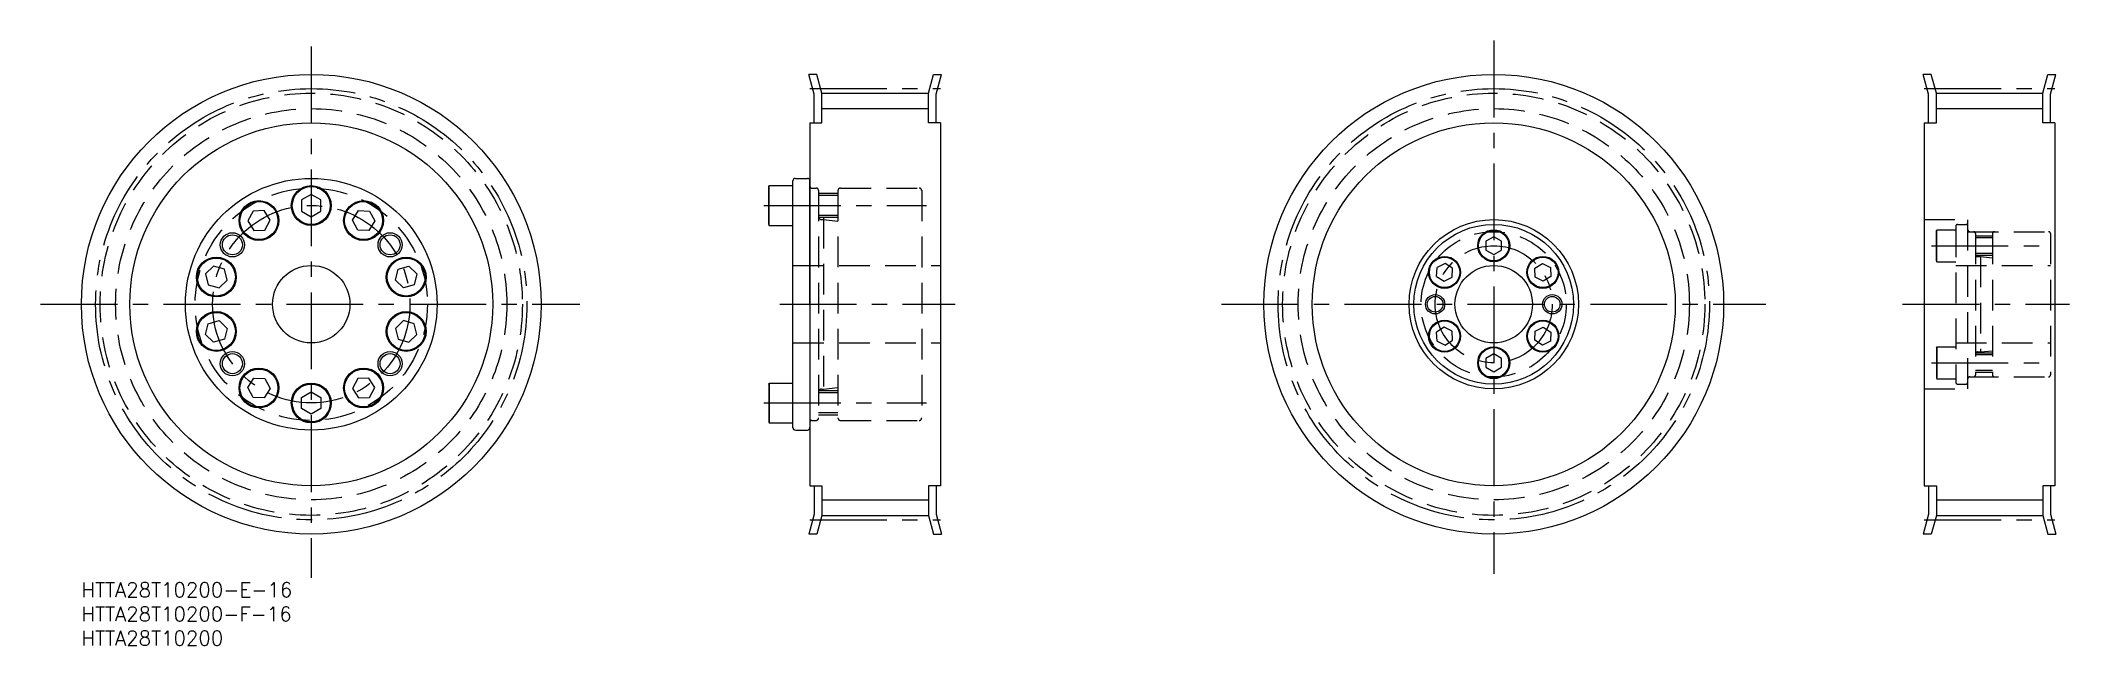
# Model space of a CAD drawing. Extents: x -8 to 411, y -13 to 112.
import ezdxf

# ---------------------------------------------------------------- set-up
doc = ezdxf.new("R2010")
doc.units = 0
doc.header["$LTSCALE"] = 0.5
doc.linetypes.add('CENTER', pattern=[50.8, 31.75, -6.35, 6.35, -6.35])
doc.linetypes.add('DASHED', pattern=[19.05, 12.7, -6.35])
for name, color, linetype in [('MSM_CENTER', 1, 'CENTER'), ('MSM_CONTINUOUS', 7, 'CONTINUOUS'), ('MSM_DASHED', 4, 'DASHED'), ('MSM_NARROW', 5, 'CONTINUOUS'), ('MSM_PART_NUMBER', 7, 'CONTINUOUS')]:
    doc.layers.add(name, color=color, linetype=linetype)
doc.styles.get("Standard").update_dxf_attribs({"font": 'txt.shx', "height": 3, "bigfont": 'bigfont.shx'})

# ---------------------------------------------------------------- blocks, each defined once
blk = doc.blocks.new('*U4')
at = {"layer": 'MSM_PART_NUMBER'}
blk.add_text('HTTA28T10200-E-16', height=3, dxfattribs=at).set_placement((0, -3))
blk = doc.blocks.new('*U5')
at = {"layer": 'MSM_PART_NUMBER'}
blk.add_text('HTTA28T10200-F-16', height=3, dxfattribs=at).set_placement((0, -8))
blk = doc.blocks.new('*U6')
at = {"layer": 'MSM_PART_NUMBER'}
blk.add_text('HTTA28T10200', height=3, dxfattribs=at).set_placement((0, -13))

msp = doc.modelspace()

# ---------------------------------------------------------------- linework, layer by layer
at = {"layer": 'MSM_CENTER'}
for p, q in [((47.5, 110.76), (47.5, 0.94)), ((291.84, 111.99), (291.84, 1.8)), ((150.53, 102.06), (177.53, 102.06)), ((380.79, 102.06), (407.79, 102.06)), ((141.03, 77.9), (174.63, 77.9)), ((382.29, 69.6), (407.89, 69.6)), ((-8.43, 57.5), (103, 57.5)), ((144.3, 57.5), (180.53, 57.5)), ((235.6, 57.5), (348.07, 57.5)), ((376.33, 57.5), (410.79, 57.5)), ((382.29, 45.4), (407.89, 45.4)), ((141.03, 37.1), (174.63, 37.1)), ((150.53, 12.93), (177.53, 12.93)), ((380.79, 12.93), (407.79, 12.93))]:
    msp.add_line(p, q, dxfattribs=at)
for centre, radius in [((47.5, 57.5), 44.56), ((291.84, 57.5), 44.56), ((47.5, 57.5), 20.4), ((291.83, 57.5), 12.1)]:
    msp.add_circle(centre, radius, dxfattribs=at)
at = {"layer": 'MSM_CONTINUOUS'}
for p, q in [((151.43, 100.91), (150.33, 105)), ((151.99, 105), (150.33, 105)), ((153.03, 101.12), (151.99, 105)), ((175.03, 101.12), (176.07, 105)), ((176.07, 105), (177.72, 105)), ((176.63, 100.91), (177.72, 105)), ((381.69, 100.91), (380.6, 105)), ((382.25, 105), (380.6, 105)), ((383.29, 101.12), (382.25, 105)), ((405.29, 101.12), (406.33, 105)), ((406.33, 105), (407.98, 105)), ((406.89, 100.91), (407.98, 105)), ((151.43, 95), (151.43, 100.91)), ((153.03, 95), (153.03, 101.12)), ((153.03, 101.12), (175.03, 101.12)), ((175.03, 95), (175.03, 101.12)), ((176.63, 95), (176.63, 100.91)), ((381.69, 95), (381.69, 100.91)), ((383.29, 95), (383.29, 101.12)), ((383.29, 101.12), (405.29, 101.12)), ((405.29, 95), (405.29, 101.12)), ((406.89, 95), (406.89, 100.91)), ((150.53, 95), (153.03, 95)), ((150.53, 95), (150.53, 20)), ((177.53, 95), (175.03, 95)), ((177.53, 95), (177.53, 20)), ((380.79, 95), (380.79, 20)), ((380.79, 95), (383.29, 95)), ((407.79, 95), (405.29, 95)), ((407.79, 95), (407.79, 20)), ((47.5, 80.21), (45.5, 79.05)), ((49.5, 79.05), (47.5, 80.21)), ((142.03, 81.82), (142.15, 82.02)), ((142.03, 73.98), (142.03, 81.82)), ((142.15, 73.77), (142.15, 82.02)), ((142.15, 82.02), (147.03, 82.02)), ((147.03, 31.99), (147.03, 83)), ((147.53, 83.5), (150.03, 83.5)), ((150.53, 57.5), (150.53, 83)), ((35.47, 76.76), (34.38, 74.72)), ((37.77, 76.84), (35.47, 76.76)), ((39, 74.88), (37.77, 76.84)), ((45.5, 79.05), (45.5, 76.75)), ((45.5, 76.75), (47.5, 75.59)), ((47.5, 75.59), (49.5, 76.75)), ((49.5, 76.75), (49.5, 79.05)), ((56, 74.88), (57.23, 76.84)), ((57.23, 76.84), (59.53, 76.76)), ((59.53, 76.76), (60.62, 74.72)), ((34.38, 74.72), (35.61, 72.76)), ((35.61, 72.76), (37.91, 72.84)), ((37.91, 72.84), (39, 74.88)), ((57.09, 72.84), (56, 74.88)), ((59.39, 72.76), (57.09, 72.84)), ((60.62, 74.72), (59.39, 72.76)), ((142.03, 73.98), (142.15, 73.77)), ((142.15, 73.77), (147.03, 73.77)), ((291.83, 71.45), (290.23, 70.52)), ((293.43, 70.52), (291.83, 71.45)), ((147.03, 70.25), (147.03, 70.25)), ((290.23, 70.52), (290.23, 68.68)), ((290.23, 68.68), (291.83, 67.75)), ((291.83, 67.75), (293.43, 68.68)), ((292.63, 70.99), (292.63, 70.99)), ((293.03, 70.75), (293.03, 70.75)), ((293.43, 68.68), (293.43, 70.52)), ((27.33, 65.36), (25.67, 63.76)), ((25.67, 63.76), (26.23, 61.52)), ((29.55, 64.73), (27.33, 65.36)), ((30.11, 62.49), (29.55, 64.73)), ((64.89, 62.49), (65.45, 64.73)), ((65.45, 64.73), (67.67, 65.36)), ((67.67, 65.36), (69.33, 63.76)), ((69.33, 63.76), (68.77, 61.52)), ((280.04, 63.25), (280.13, 65.1)), ((280.04, 63.25), (281.59, 62.25)), ((281.78, 65.94), (280.13, 65.1)), ((281.59, 62.25), (283.23, 63.08)), ((283.33, 64.93), (281.78, 65.94)), ((283.23, 63.08), (283.33, 64.93)), ((300.33, 64.93), (301.88, 65.94)), ((300.43, 63.08), (300.33, 64.93)), ((302.08, 62.25), (300.43, 63.08)), ((301.88, 65.94), (303.53, 65.1)), ((303.63, 63.25), (302.08, 62.25)), ((303.53, 65.1), (303.63, 63.25)), ((26.23, 61.52), (28.45, 60.88)), ((28.45, 60.88), (30.11, 62.49)), ((66.55, 60.88), (64.89, 62.49)), ((68.77, 61.52), (66.55, 60.88)), ((25.67, 51.24), (26.23, 53.48)), ((27.33, 49.64), (25.67, 51.24)), ((26.23, 53.48), (28.45, 54.12)), ((28.45, 54.12), (30.11, 52.51)), ((30.11, 52.51), (29.55, 50.27)), ((66.55, 54.12), (64.89, 52.51)), ((64.89, 52.51), (65.45, 50.27)), ((68.77, 53.48), (66.55, 54.12)), ((67.67, 49.64), (69.33, 51.24)), ((69.33, 51.24), (68.77, 53.48)), ((281.59, 52.75), (280.04, 51.75)), ((280.13, 49.9), (280.04, 51.75)), ((283.23, 51.92), (281.59, 52.75)), ((283.33, 50.07), (283.23, 51.92)), ((300.33, 50.07), (300.43, 51.92)), ((300.43, 51.92), (302.08, 52.75)), ((302.08, 52.75), (303.63, 51.75)), ((303.63, 51.75), (303.53, 49.9)), ((29.55, 50.27), (27.33, 49.64)), ((65.45, 50.27), (67.67, 49.64)), ((280.13, 49.9), (281.78, 49.06)), ((281.78, 49.06), (283.33, 50.07)), ((291.83, 47.25), (290.23, 46.32)), ((290.23, 46.32), (290.23, 44.48)), ((293.43, 46.32), (291.83, 47.25)), ((293.43, 44.48), (293.43, 46.32)), ((301.88, 49.06), (300.33, 50.07)), ((303.53, 49.9), (301.88, 49.06)), ((34.38, 40.28), (35.61, 42.24)), ((35.61, 42.24), (37.91, 42.16)), ((37.91, 42.16), (39, 40.12)), ((57.09, 42.16), (56, 40.12)), ((59.39, 42.24), (57.09, 42.16)), ((60.62, 40.28), (59.39, 42.24)), ((290.23, 44.48), (291.83, 43.55)), ((291.83, 43.55), (293.43, 44.48)), ((35.47, 38.24), (34.38, 40.28)), ((37.77, 38.16), (35.47, 38.24)), ((39, 40.12), (37.77, 38.16)), ((45.5, 38.25), (47.5, 39.41)), ((45.5, 35.95), (45.5, 38.25)), ((47.5, 39.41), (49.5, 38.25)), ((49.5, 38.25), (49.5, 35.95)), ((56, 40.12), (57.23, 38.16)), ((57.23, 38.16), (59.53, 38.24)), ((59.53, 38.24), (60.62, 40.28)), ((142.03, 41.02), (142.15, 41.22)), ((142.03, 41.02), (142.03, 33.18)), ((142.15, 41.22), (142.15, 32.97)), ((142.15, 41.22), (147.03, 41.22)), ((47.5, 34.79), (45.5, 35.95)), ((49.5, 35.95), (47.5, 34.79)), ((142.03, 33.18), (142.15, 32.97)), ((142.15, 32.97), (147.03, 32.97)), ((147.53, 31.5), (150.03, 31.5)), ((150.53, 20), (153.03, 20)), ((151.43, 20), (151.43, 14.09)), ((153.03, 20), (153.03, 13.87)), ((175.03, 20), (175.03, 13.87)), ((177.53, 20), (175.03, 20)), ((176.63, 20), (176.63, 14.09)), ((380.79, 20), (383.29, 20)), ((381.69, 20), (381.69, 14.09)), ((383.29, 20), (383.29, 13.87)), ((405.29, 20), (405.29, 13.87)), ((407.79, 20), (405.29, 20)), ((406.89, 20), (406.89, 14.09)), ((151.43, 14.09), (150.33, 10)), ((153.03, 13.87), (151.99, 10)), ((153.03, 13.87), (175.03, 13.87)), ((175.03, 13.87), (176.07, 10)), ((176.63, 14.09), (177.72, 10)), ((381.69, 14.09), (380.6, 10)), ((383.29, 13.87), (382.25, 10)), ((383.29, 13.87), (405.29, 13.87)), ((405.29, 13.87), (406.33, 10)), ((406.89, 14.09), (407.98, 10)), ((151.99, 10), (150.33, 10)), ((176.07, 10), (177.72, 10)), ((382.25, 10), (380.6, 10)), ((406.33, 10), (407.98, 10))]:
    msp.add_line(p, q, dxfattribs=at)
for centre, radius in [((47.5, 57.5), 47.5), ((291.84, 57.5), 47.5), ((47.5, 57.5), 37.5), ((291.84, 57.5), 37.5), ((47.5, 57.5), 26), ((47.5, 77.9), 4.12), ((47.5, 77.9), 3.92), ((36.69, 74.8), 4.12), ((36.69, 74.8), 3.92), ((58.31, 74.8), 4.12), ((58.31, 74.8), 3.92), ((31.21, 69.78), 2.07), ((63.79, 69.78), 2.07), ((291.84, 57.5), 17.5), ((291.83, 57.5), 16.5), ((291.83, 69.6), 3.3), ((291.83, 69.6), 3.14), ((27.89, 63.12), 4.12), ((67.11, 63.12), 4.12), ((281.68, 64.09), 3.3), ((281.68, 64.09), 3.14), ((301.98, 64.09), 3.3), ((301.98, 64.09), 3.14), ((27.89, 63.12), 3.92), ((47.5, 57.5), 8), ((67.11, 63.12), 3.92), ((291.83, 57.5), 8), ((279.73, 57.5), 1.62), ((303.93, 57.5), 1.62), ((27.89, 51.88), 4.12), ((27.89, 51.88), 3.92), ((67.11, 51.88), 4.12), ((67.11, 51.88), 3.92), ((281.68, 50.91), 3.3), ((281.68, 50.91), 3.14), ((301.98, 50.91), 3.3), ((301.98, 50.91), 3.14), ((31.21, 45.22), 2.07), ((63.79, 45.22), 2.07), ((291.83, 45.4), 3.3), ((291.83, 45.4), 3.14), ((36.69, 40.2), 4.12), ((36.69, 40.2), 3.92), ((58.31, 40.2), 4.12), ((58.31, 40.2), 3.92), ((47.5, 37.1), 4.12), ((47.5, 37.1), 3.92)]:
    msp.add_circle(centre, radius, dxfattribs=at)
for centre, start, end in [((147.53, 83), 90, 180.0009), ((150.03, 83), 0, 90), ((147.53, 32), 179.9991, 270), ((150.03, 32), 270, 0)]:
    msp.add_arc(centre, 0.5, start, end, dxfattribs=at)
at = {"layer": 'MSM_DASHED'}
for p, q in [((150.94, 81.5), (151.83, 81.5)), ((152.33, 81), (152.33, 34)), ((156.33, 80.4), (152.33, 80.4)), ((156.33, 79.97), (152.33, 79.97)), ((156.33, 81.01), (156.33, 34)), ((156.83, 81.5), (173.13, 81.5)), ((173.63, 81), (173.63, 34)), ((156.33, 75.83), (152.33, 75.83)), ((156.33, 75.4), (152.33, 75.4)), ((152.93, 75.02), (153.33, 75.02)), ((153.33, 75.4), (153.33, 39.98)), ((153.33, 75.02), (156.33, 74.69)), ((380.79, 75), (389.79, 75)), ((383.29, 72.74), (383.38, 72.9)), ((383.29, 66.46), (383.29, 72.74)), ((383.38, 66.3), (383.38, 72.9)), ((383.38, 72.9), (387.29, 72.9)), ((387.29, 73.6), (387.29, 41.4)), ((387.69, 74), (389.39, 74)), ((389.79, 40), (389.79, 75)), ((389.79, 72.5), (407.79, 72.5)), ((391.39, 72.1), (391.39, 42.9)), ((394.89, 71.6), (391.39, 71.6)), ((394.89, 72.1), (394.89, 42.9)), ((406.89, 72.1), (406.89, 42.9)), ((394.89, 71.22), (391.39, 71.22)), ((394.89, 67.98), (391.39, 67.98)), ((394.89, 67.6), (391.42, 67.6)), ((391.8, 67.35), (392.39, 67.35)), ((392.39, 67.35), (394.89, 67.1)), ((392.39, 67.35), (392.39, 47.65)), ((147.03, 65.5), (177.53, 65.5)), ((383.29, 66.46), (383.38, 66.3)), ((383.38, 66.3), (387.29, 66.3)), ((387.29, 65.5), (406.89, 65.5)), ((147.03, 49.5), (177.53, 49.5)), ((383.29, 48.54), (383.38, 48.7)), ((383.29, 48.54), (383.29, 42.26)), ((383.38, 48.7), (383.38, 42.1)), ((383.38, 48.7), (387.29, 48.7)), ((387.29, 49.5), (406.89, 49.5)), ((394.89, 47.02), (391.39, 47.02)), ((394.89, 47.4), (391.42, 47.4)), ((391.8, 47.65), (392.39, 47.65)), ((392.39, 47.65), (394.89, 47.9)), ((383.29, 42.26), (383.38, 42.1)), ((383.38, 42.1), (387.29, 42.1)), ((389.79, 42.5), (407.79, 42.5)), ((394.89, 43.78), (391.39, 43.78)), ((394.89, 43.4), (391.39, 43.4)), ((156.33, 39.6), (152.33, 39.6)), ((156.33, 39.17), (152.33, 39.17)), ((152.93, 39.98), (153.33, 39.98)), ((153.33, 39.98), (156.33, 40.31)), ((380.79, 40), (389.79, 40)), ((387.69, 41), (389.39, 41)), ((156.33, 35.03), (152.33, 35.03)), ((156.33, 34.6), (152.33, 34.6)), ((150.94, 33.5), (151.83, 33.5)), ((156.83, 33.5), (173.13, 33.5))]:
    msp.add_line(p, q, dxfattribs=at)
for centre, radius in [((47.5, 57.5), 43.62), ((291.84, 57.5), 43.62), ((47.5, 57.5), 40.42), ((291.84, 57.5), 40.42), ((47.5, 57.5), 24), ((291.83, 57.5), 15)]:
    msp.add_circle(centre, radius, dxfattribs=at)
for centre, radius, start, end in [((150.94, 81.91), 0.41, 180, 270), ((151.83, 81), 0.5, 359.9999, 90), ((156.83, 81), 0.5, 90, 180), ((173.13, 81), 0.5, 359.9999, 89.9999), ((152.93, 75.62), 0.6, 180, 270), ((387.69, 73.6), 0.4, 90, 180), ((389.39, 73.6), 0.4, 0, 90), ((390.2, 72.91), 0.41, 180.001, 270), ((390.99, 72.1), 0.4, 0, 90), ((395.29, 72.1), 0.4, 90, 180), ((406.49, 72.1), 0.4, 0, 90), ((391.8, 67.76), 0.41, 180, 270), ((391.8, 47.24), 0.41, 90, 180), ((390.2, 42.09), 0.41, 90, 179.999), ((390.99, 42.9), 0.4, 270, 0), ((395.29, 42.9), 0.4, 180, 270), ((406.49, 42.9), 0.4, 270, 0), ((152.93, 39.38), 0.6, 90, 180), ((387.69, 41.4), 0.4, 180, 270), ((389.39, 41.4), 0.4, 270, 0), ((151.83, 34), 0.5, 270, 0), ((156.83, 34), 0.5, 180, 270), ((173.13, 34), 0.5, 270, 0), ((150.94, 33.09), 0.41, 90, 180)]:
    msp.add_arc(centre, radius, start, end, dxfattribs=at)
at = {"layer": 'MSM_NARROW'}
for p, q in [((153.03, 97.92), (175.03, 97.92)), ((383.29, 97.92), (405.29, 97.92)), ((153.03, 17.07), (175.03, 17.07)), ((383.29, 17.07), (405.29, 17.07))]:
    msp.add_line(p, q, dxfattribs=at)
for centre, radius in [((31.21, 69.78), 2.5), ((63.79, 69.78), 2.5), ((279.73, 57.5), 2), ((303.93, 57.5), 2), ((31.21, 45.22), 2.5), ((63.79, 45.22), 2.5)]:
    msp.add_circle(centre, radius, dxfattribs=at)

# ---------------------------------------------------------------- block references
at = {"layer": 'MSM_CONTINUOUS'}
for name in ['*U4', '*U5', '*U6']:
    msp.add_blockref(name, (0, 0), dxfattribs=at)

doc.saveas('drawing.dxf')
